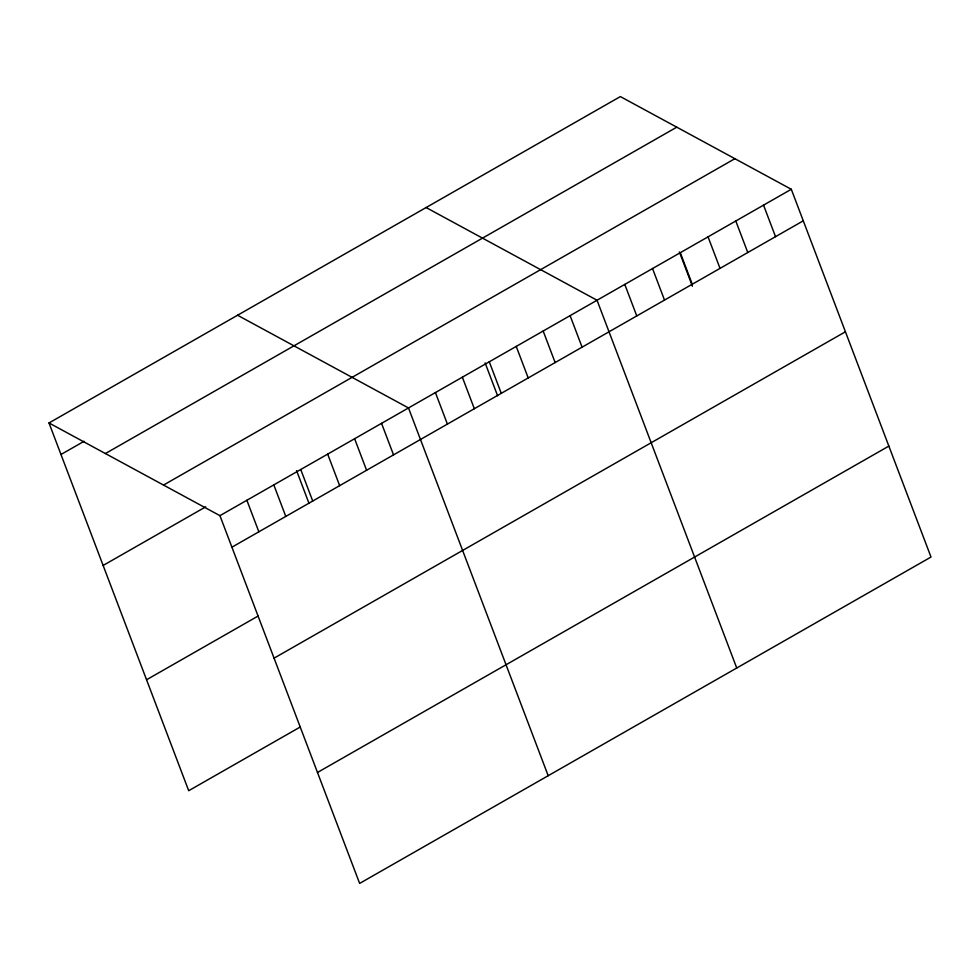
<?xml version="1.0" encoding="UTF-8"?>
<svg xmlns="http://www.w3.org/2000/svg" width="980" height="980" viewBox="0 0 980 980"><rect width="100%" height="100%" fill="white"/><g stroke="black" fill="none" stroke-linecap="round" stroke-linejoin="round"><path stroke-width="1.47" d="M49 422.956L620.365 96.579L791.301 189.287L931 557.044L359.635 883.421L219.936 515.664L49 422.956L188.699 790.713L300.296 726.976M60.981 454.487L84.072 441.294M105.411 453.544L676.776 127.167M163.525 485.063L734.89 158.686M103.133 565.448L205.739 506.832M219.936 515.664L791.301 189.287M231.917 547.195L803.282 220.819M146.559 679.765L258.144 616.016M274.057 658.156L845.422 331.779M317.483 772.473L888.848 446.096M426.104 207.54L597.041 300.248L736.74 668.017M237.552 315.241L408.488 407.95L548.188 775.719M763.543 205.139L775.523 236.67M735.796 220.99L747.777 252.522M708.038 236.842L720.018 268.373M680.292 252.693L692.272 284.237M679.373 251.934L692.407 286.221M652.533 268.545L664.514 300.088M624.787 284.396L636.767 315.94M570.103 315.634L582.083 347.177M543.165 331.02L555.146 362.563M516.227 346.406L528.208 377.949M489.29 361.791L501.27 393.335M485.112 362.894L497.595 395.761M462.352 377.178L474.332 408.721M435.426 392.563L447.407 424.107M381.551 423.336L393.531 454.879M354.613 438.721L366.594 470.265M327.675 454.108L339.656 485.651M300.738 469.494L312.718 501.037M296.56 470.596L309.043 503.463M273.812 484.88L285.78 516.423M246.874 500.278L258.855 531.809"/></g></svg>
